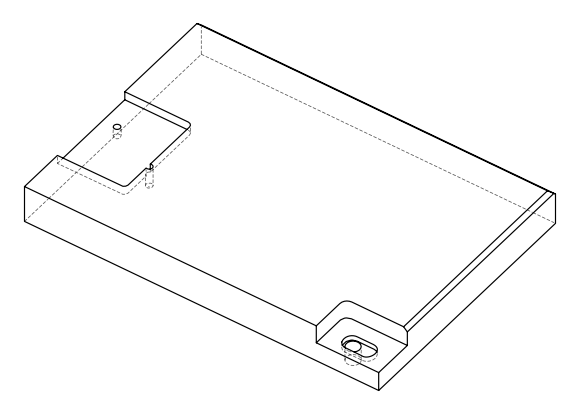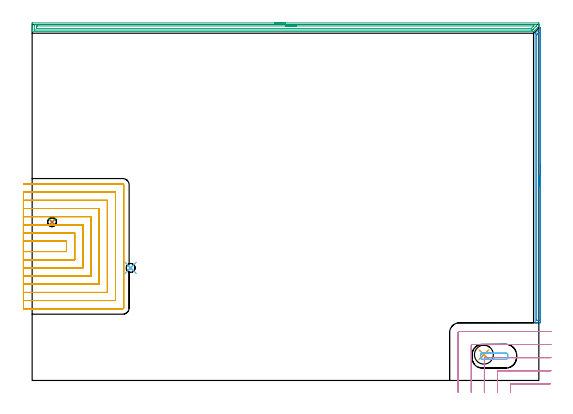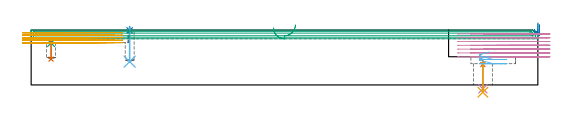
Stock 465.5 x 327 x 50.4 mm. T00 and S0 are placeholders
(PLAN: 12 operations, 7 tool changes, 48.8 min)
(1 SPOT_DRILL | STEP1HOLE | NXT0321_9005460120000 | 0.04 min | 3407 mm3)
(2 SPOT_DRILL_1 | STEP1POCKET | NXT0321_9005460120000 | 0.03 min | 0 mm3)
(3 SPOT_DRILL_2 | STEP1POCKET_1 | NXT0321_9005460120000 | 0.03 min | 1251 mm3)
(4 DRILL_THROUGH_HOLE_INTO_CENTER | STEP1HOLE | NXT0301_084 | 0.11 min | 1941 mm3)
(5 DRILL_TO_ENLARGE_THROUGH_HOLE | STEP1HOLE | UGT0301_245 | 0.12 min | 6549 mm3)
(6 DRILL_BLIND_HOLE_INTO_CENTER | STEP1POCKET | NXT0301_053 | 0.13 min | 1465 mm3)
(7 DRILL_BLIND_HOLE_INTO_CENTER_1 | STEP1POCKET_1 | NXT0301_053 | 0.07 min | 769 mm3)
(8 AREA_MILL | FG_CHAMFER_SURFACE | UGT0205_001 | 4.48 min | 3320 mm3)
(9 AREA_MILL_1 | FG_CHAMFER_SURFACE_1 | UGT0205_001 | 11.36 min | 14831 mm3)
(10 MILL_CORNER_NOTCH_RECTANGULAR | CORNER_NOTCH_RECTANGULAR | UGT0201_008 | Follow Part, ap 4, ae 75% | 7.3 min | 100208 mm3)
(11 MILL_OPEN_POCKET | POCKET_OPEN | NXT0201_013 | Follow Part, ap 2.5, ae 75% | 24.7 min | 127213 mm3)
(12 MILL_RECTANGULAR_POCKET | POCKET_RECTANGULAR_STRAIGHT | UGT0201_008 | Follow Part, ap 4, ae 75% | 0.46 min | 3674 mm3)
(TOOL NXT0321_9005460120000 | NC Spot Drill, 142deg, 12mm, Carbide, Uncoated | D12 PA142 FL30 Z2)
(TOOL NXT0301_084 | Carbide Drill 11.3mm [860.1-1130-034A1-MM 2214] | D11.3 PA140 FL55 Z2)
(TOOL UGT0301_245 | Twist Drill 17.4 mm | D17.4 PA118 FL130 Z2)
(TOOL NXT0301_053 | Carbide Drill 8.2mm [860.1-0820-025A1-MM 2214] | D8.2 PA140 FL47 Z2)
(TOOL UGT0205_001 | Chamfer Mill 20 x 3 x 45 deg. | D20 FL50 Z2)
(TOOL UGT0201_008 | End Mill 16 mm | D16 FL32 Z4)
(TOOL NXT0201_013 | ENDMILL 10mm | D10 FL30 Z4)
(OP 1 SPOT_DRILL)
G17 G21 G94 G90
T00 M6
G54
G17 G0 G90 X415. Y23.7 S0 M3
G43 Z60.4 H0
G94 G81 G98 Z18.751 F250. R22.5
G80
M5
M2
(OP 2 SPOT_DRILL_1)
G17 G21 G94 G90
T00 M6
G54
G17 G0 G90 X90.5 Y103.4 S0 M3
G43 Z60.4 H0
G94 G81 G98 Z50.043 F250. R53.4
G80
M5
M2
(OP 3 SPOT_DRILL_2)
G17 G21 G94 G90
T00 M6
G54
G17 G0 G90 X18.3 Y145.5 S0 M3
G43 Z60.4 H0
G94 G81 G98 Z38.438 F250. R41.8
G80
M5
M2
(OP 4 DRILL_THROUGH_HOLE_INTO_CENTER)
G17 G21 G94 G90
T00 M6
G54
G17 G0 G90 X415. Y23.7 S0 M3
G43 Z60.4 H1
G94 G81 G98 Z-3.556 F250. R21.5
G80
M5
M2
(OP 5 DRILL_TO_ENLARGE_THROUGH_HOLE)
G17 G21 G94 G90
T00 M6
G54
G17 G0 G90 X415. Y23.7 S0 M3
G43 Z60.4 H0
G94 G81 G98 Z-6.727 F250. R21.5
G80
M5
M2
(OP 6 DRILL_BLIND_HOLE_INTO_CENTER)
G17 G21 G94 G90
T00 M6
G54
G17 G0 G90 X90.5 Y103.4 S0 M3
G43 Z60.4 H1
G94 G81 G98 Z21.4 F250. R52.4
G80
M5
M2
(OP 7 DRILL_BLIND_HOLE_INTO_CENTER_1)
G17 G21 G94 G90
T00 M6
G54
G17 G0 G90 X18.3 Y145.5 S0 M3
G43 Z60.4 H1
G94 G81 G98 Z23.7 F250. R40.8
G80
M5
M2
(OP 8 AREA_MILL)
G17 G21 G94 G90
T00 M6
G54
G17 G0 G90 X467. Y198.45 S1061 M3
G43 Z60.4 H0
Z55.5
G94 G1 Y198.412 Z54.628 F250.
Y198.298 Z53.764
Y198.109 Z52.912
Y197.847 Z52.08
Y197.513 Z51.274
Y197.11 Z50.5
Y196.641 Z49.764
Y196.11 Z49.072
Y195.521 Z48.429
Y194.878 Z47.84
Y194.186 Z47.308
Y193.45 Z46.84
Y192.676 Z46.437
Y191.87 Z46.103
Y191.038 Z45.841
Y190.186 Z45.652
Y189.321 Z45.538
Y188.45 Z45.5
Y53.613
X466.998 Y53.329
X466.993 Y53.01 Z45.502
X466.723 Y53. Z45.773
X463.57 Z48.926
X463.246 Z49.248
X462.306 Z50.193
X462.203 Y53.001 Z50.289
X462.155 Y53.003 Z50.336
X462.102 Y53.01 Z50.388
X462.1 Y53.166 Z50.4
Y318.822
X462.103 Y318.995 Z50.389
X462.171 Y319.072 Z50.326
X462.369 Y319.269 Z50.131
X462.377 Y319.278 Z50.122
X466.87 Y323.772 Z45.626
X466.944 Y323.848 Z45.548
X466.991 Y323.883 Z45.5
X466.994 Y323.873 Z45.498
X466.996 Y323.856 Z45.496
X466.999 Y323.805 Z45.499
Y323.734
X467. Y323.572 Z45.5
Y188.45
X465.586 Z46.914
X465.585 Y55.674 Z46.915
X465.584 Y55.399 Z46.916
X465.581 Y55.09 Z46.919
X465.579 Y55.021 Z46.921
X465.501 Y55.01 Z46.999
X465.369 Y55.003 Z47.131
X464.984 Y55.001 Z47.516
X464.503 Y55. Z47.997
X464.115 Z48.385
X463.632 Y55.002 Z48.868
X463.539 Y55.008 Z48.961
X463.521 Y55.011 Z48.979
X463.519 Y55.042 Z48.981
X463.516 Y55.121 Z48.984
X463.515 Y55.399 Z48.985
X463.514 Y56.016 Z48.986
X463.515 Y317.036 Z48.985
X463.517 Y317.651 Z48.983
X463.521 Y317.929 Z48.979
X463.524 Y317.963 Z48.976
X463.554 Y317.997 Z48.946
X463.61 Y318.057 Z48.89
X463.695 Y318.145 Z48.805
X463.802 Y318.252 Z48.698
X465.123 Y319.573 Z47.377
X465.265 Y319.715 Z47.235
X465.374 Y319.82 Z47.126
X465.569 Y320.007 Z46.931
X465.58 Y320.012 Z46.92
X465.581 Y319.995 Z46.919
X465.585 Y319.715 Z46.915
Y319.512
X465.586 Y188.45 Z46.914
Y187.578 Z46.952
Y186.713 Z47.066
Y185.862 Z47.255
Y185.03 Z47.517
Y184.224 Z47.851
Y183.45 Z48.254
Y182.714 Z48.723
Y182.022 Z49.254
Y181.379 Z49.843
Y180.789 Z50.486
Y180.258 Z51.178
Y179.79 Z51.914
Y179.387 Z52.688
Y179.053 Z53.494
Y178.791 Z54.326
Y178.602 Z55.178
Y178.488 Z56.043
Y178.45 Z56.914
G0 Z60.4
M5
M2
(OP 9 AREA_MILL_1)
G17 G21 G94 G90
T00 M6
G54
G17 G0 G90 X222.75 Y328.5 S1061 M3
G43 Z60.4 H0
Z52.4
G94 G1 X222.788 Z51.528 F250.
X222.902 Z50.664
X223.091 Z49.812
X223.353 Z48.98
X223.687 Z48.174
X224.09 Z47.4
X224.558 Z46.664
X225.09 Z45.972
X225.679 Z45.329
X226.322 Z44.74
X227.014 Z44.208
X227.75 Z43.74
X228.524 Z43.337
X229.33 Z43.003
X230.162 Z42.741
X231.013 Z42.552
X231.878 Z42.438
X232.75 Z42.4
X464.889
X465.099 Y328.498 Z42.402
X465.497 Y328.491 Z42.405
X465.5 Y328.355 Z42.542
Y327.148 Z43.747
Y326.498 Z44.402
Y326.033 Z44.867
X465.49 Y325.398 Z45.501
X465.479 Y325.383 Z45.516
X465.336 Y325.235 Z45.664
X460.773 Y320.673 Z50.226
X460.595 Y320.503 Z50.389
X460.425 Y320.5 Z50.4
X0.165
X0.007 Y320.503 Z50.388
X0. Y320.51 Z50.38
Y320.846 Z50.054
Y321.202 Z49.698
Y321.852 Z49.043
Y323.06 Z47.837
Y323.617 Z47.277
Y327.752 Z43.145
X0.003 Y328.031 Z42.866
X0.009 Y328.492 Z42.406
X0.141 Y328.496 Z42.402
X0.611 Y328.5 Z42.4
X232.75
Y327.086 Z43.814
X463.103 Y327.085 Z43.815
X463.168
X463.481 Y327.079 Z43.821
X463.49 Y326.978 Z43.922
X463.497 Y326.759 Z44.141
X463.496 Y326.265 Z44.635
X463.493 Y325.88 Z45.02
X463.445 Y325.807 Z45.093
X463.068 Y325.418 Z45.482
X460.425 Y322.774 Z48.126
X460.385 Y322.735 Z48.165
X459.955 Y322.316 Z48.584
X459.532 Y321.921 Z48.979
X459.464 Y321.92 Z48.98
X458.639 Y321.915 Z48.985
X458.576 Y321.914 Z48.986
X2.397 Y321.915 Z48.985
X2.332
X2.019 Y321.921 Z48.979
X2.01 Y322.022 Z48.878
X2.003 Y322.241 Z48.659
X2.001 Y322.735 Z48.165
X2. Y323.127 Z47.773
Y325.775 Z45.125
X2.001 Y326.265 Z44.635
X2.002 Y326.655 Z44.245
X2.01 Y327.049 Z43.851
X2.017 Y327.08 Z43.82
X2.035 Y327.081 Z43.819
X2.086 Y327.084 Z43.816
X2.189 Y327.085 Z43.815
X2.397 Y327.086 Z43.814
X232.75
Y325.672 Z45.228
X460.717 Y325.671 Z45.229
X460.8 Y325.67 Z45.23
X460.85 Y325.668 Z45.232
X460.853 Y325.667 Z45.233
X460.85 Y325.66 Z45.24
X460.812 Y325.616 Z45.284
X460.661 Y325.461 Z45.439
X460.584 Y325.383 Z45.517
X458.818 Y323.617 Z47.283
X458.729 Y323.528 Z47.372
X458.639 Y323.44 Z47.46
X458.554 Y323.363 Z47.537
X458.521 Y323.335 Z47.565
X458.488 Y323.334 Z47.566
X458.339 Y323.331 Z47.569
X458.038 Y323.329 Z47.571
X457.746
X4.474
X4.182 Y323.331 Z47.569
X4.085 Y323.332 Z47.568
X4.017 Y323.335 Z47.565
X4.01 Y323.437 Z47.463
X4.004 Y323.617 Z47.283
X4.001 Y323.797 Z47.103
Y325.562 Z45.338
X4.006 Y325.623 Z45.277
X4.01 Y325.664 Z45.236
X4.037 Y325.666 Z45.234
X4.182 Y325.668 Z45.232
X4.783 Y325.671 Z45.229
X5.075
X232.75 Y325.672 Z45.228
X233.622 Z45.267
X234.486 Z45.38
X235.338 Z45.569
X236.17 Z45.832
X236.976 Z46.165
X237.75 Z46.568
X238.486 Z47.037
X239.178 Z47.568
X239.821 Z48.157
X240.41 Z48.801
X240.942 Z49.493
X241.41 Z50.228
X241.813 Z51.002
X242.147 Z51.808
X242.409 Z52.64
X242.598 Z53.492
X242.712 Z54.357
X242.75 Z55.228
G0 Z60.4
M5
M2
(OP 10 MILL_CORNER_NOTCH_RECTANGULAR)
G17 G21 G94 G90
T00 M6
G54
G17 G0 G90 X475.916 Y-3. S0 M3
G43 Z60.4 H0
Z46.9
G94 G1 X472.916 F250.
X440.295 F500.
G3 X439.5 Y-3.795 R0.8
G1 Y-8.
Y-11. F250.
G0 Z60.4
X476.5 Y9.
Z46.9
G1 X473.5
X428.295 F500.
G3 X427.5 Y8.205 R0.8
G1 Y-8.
Y-11. F250.
G0 Z60.4
X476.5 Y21.
Z46.9
G1 X473.5
X416.295 F500.
G3 X415.5 Y20.205 R0.8
G1 Y-8.
Y-11. F250.
G0 Z60.4
X476.5 Y33.
Z46.9
G1 X473.5
X404.295 F500.
G3 X403.5 Y32.205 R0.8
G1 Y-8.
Y-11. F250.
G0 Z60.4
X476.5 Y45.
Z46.9
G1 X473.5
X392.6 F500.
G3 X391.5 Y43.9 R1.1
G1 Y-8.
Y-11. F250.
G0 Z60.4
X475.916 Y-3.
Z43.4
G1 X472.916
X440.295 F500.
G3 X439.5 Y-3.795 R0.8
G1 Y-8.
Y-11. F250.
G0 Z60.4
X476.5 Y9.
Z43.4
G1 X473.5
X428.295 F500.
G3 X427.5 Y8.205 R0.8
G1 Y-8.
Y-11. F250.
G0 Z60.4
X476.5 Y21.
Z43.4
G1 X473.5
X416.295 F500.
G3 X415.5 Y20.205 R0.8
G1 Y-8.
Y-11. F250.
G0 Z60.4
X476.5 Y33.
Z43.4
G1 X473.5
X404.296 F500.
G3 X403.5 Y32.205 R0.8
G1 Y-8.
Y-11. F250.
G0 Z60.4
X476.5 Y45.
Z43.4
G1 X473.5
X392.6 F500.
G3 X391.5 Y43.9 R1.1
G1 Y-8.
Y-11. F250.
G0 Z60.4
X475.916 Y-3.
Z39.9
G1 X472.916
X440.295 F500.
G3 X439.5 Y-3.795 R0.8
G1 Y-8.
Y-11. F250.
G0 Z60.4
X476.5 Y9.
Z39.9
G1 X473.5
X428.295 F500.
G3 X427.5 Y8.205 R0.8
G1 Y-8.
Y-11. F250.
G0 Z60.4
X476.5 Y21.
Z39.9
G1 X473.5
X416.295 F500.
G3 X415.5 Y20.205 R0.8
G1 Y-8.
Y-11. F250.
G0 Z60.4
X476.5 Y33.
Z39.9
G1 X473.5
X404.295 F500.
G3 X403.5 Y32.205 R0.8
G1 Y-8.
Y-11. F250.
G0 Z60.4
X476.5 Y45.
Z39.9
G1 X473.5
X392.6 F500.
G3 X391.5 Y43.9 R1.1
G1 Y-8.
Y-11. F250.
G0 Z60.4
X475.916 Y-3.
Z36.4
G1 X472.916
X440.295 F500.
G3 X439.5 Y-3.795 R0.8
G1 Y-8.
Y-11. F250.
G0 Z60.4
X476.5 Y9.
Z36.4
G1 X473.5
X428.295 F500.
G3 X427.5 Y8.205 R0.8
G1 Y-8.
Y-11. F250.
G0 Z60.4
X476.5 Y21.
Z36.4
G1 X473.5
X416.295 F500.
G3 X415.5 Y20.205 R0.8
G1 Y-8.
Y-11. F250.
G0 Z60.4
X476.5 Y33.
Z36.4
G1 X473.5
X404.296 F500.
G3 X403.5 Y32.205 R0.8
G1 Y-8.
Y-11. F250.
G0 Z60.4
X476.5 Y45.
Z36.4
G1 X473.5
X392.6 F500.
G3 X391.5 Y43.9 R1.1
G1 Y-8.
Y-11. F250.
G0 Z60.4
X475.916 Y-3.
Z32.9
G1 X472.916
X440.295 F500.
G3 X439.5 Y-3.795 R0.8
G1 Y-8.
Y-11. F250.
G0 Z60.4
X476.5 Y9.
Z32.9
G1 X473.5
X428.295 F500.
G3 X427.5 Y8.205 R0.8
G1 Y-8.
Y-11. F250.
G0 Z60.4
X476.5 Y21.
Z32.9
G1 X473.5
X416.295 F500.
G3 X415.5 Y20.205 R0.8
G1 Y-8.
Y-11. F250.
G0 Z60.4
X476.5 Y33.
Z32.9
G1 X473.5
X404.296 F500.
G3 X403.5 Y32.205 R0.8
G1 Y-8.
Y-11. F250.
G0 Z60.4
X476.5 Y45.
Z32.9
G1 X473.5
X392.6 F500.
G3 X391.5 Y43.9 R1.1
G1 Y-8.
Y-11. F250.
G0 Z60.4
X475.916 Y-3.
Z29.4
G1 X472.916
X440.295 F500.
G3 X439.5 Y-3.795 R0.8
G1 Y-8.
Y-11. F250.
G0 Z60.4
X476.5 Y9.
Z29.4
G1 X473.5
X428.295 F500.
G3 X427.5 Y8.205 R0.8
G1 Y-8.
Y-11. F250.
G0 Z60.4
X476.5 Y21.
Z29.4
G1 X473.5
X416.295 F500.
G3 X415.5 Y20.205 R0.8
G1 Y-8.
Y-11. F250.
G0 Z60.4
X476.5 Y33.
Z29.4
G1 X473.5
X404.296 F500.
G3 X403.5 Y32.205 R0.8
G1 Y-8.
Y-11. F250.
G0 Z60.4
X476.5 Y45.
Z29.4
G1 X473.5
X392.6 F500.
G3 X391.5 Y43.9 R1.1
G1 Y-8.
Y-11. F250.
G0 Z60.4
X475.916 Y-3.
Z25.9
G1 X472.916
X440.295 F500.
G3 X439.5 Y-3.795 R0.8
G1 Y-8.
Y-11. F250.
G0 Z60.4
X476.5 Y9.
Z25.9
G1 X473.5
X428.295 F500.
G3 X427.5 Y8.205 R0.8
G1 Y-8.
Y-11. F250.
G0 Z60.4
X476.5 Y21.
Z25.9
G1 X473.5
X416.295 F500.
G3 X415.5 Y20.205 R0.8
G1 Y-8.
Y-11. F250.
G0 Z60.4
X476.5 Y33.
Z25.9
G1 X473.5
X404.296 F500.
G3 X403.5 Y32.205 R0.8
G1 Y-8.
Y-11. F250.
G0 Z60.4
X476.5 Y45.
Z25.9
G1 X473.5
X392.6 F500.
G3 X391.5 Y43.9 R1.1
G1 Y-8.
Y-11. F250.
G0 Z60.4
M5
M2
(OP 11 MILL_OPEN_POCKET)
G17 G21 G94 G90
T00 M6
G54
G17 G0 G90 X-8. Y118.4 S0 M3
G43 Z60.4 H0
Z48.08
G94 G1 X-5. F250.
X31.6 F500.
Y128.
X-5.
X-8. F250.
Y110.9
X-5.
X39.1 F500.
Y135.5
X-5.
X-8. F250.
Y103.4
X-5.
X46.6 F500.
Y143.
X-5.
X-8. F250.
Y95.9
X-5.
X54.1 F500.
Y150.5
X-5.
X-8. F250.
Y88.4
X-5.
X61.6 F500.
Y158.
X-5.
X-8. F250.
Y80.9
X-5.
X69.1 F500.
Y165.5
X-5.
X-8. F250.
Y73.4
X-5.
X76.6 F500.
Y173.
X-5.
X-8. F250.
Y65.9
X-5.
X83.3 F500.
G3 X84.1 Y66.7 R0.8
G1 Y179.7
G3 X83.3 Y180.5 R0.8
G1 X-5.
X-8. F250.
G0 Y118.4 Z45.76
G1 X-5.
X31.6 F500.
Y128.
X-5.
X-8. F250.
Y110.9
X-5.
X39.1 F500.
Y135.5
X-5.
X-8. F250.
Y103.4
X-5.
X46.6 F500.
Y143.
X-5.
X-8. F250.
Y95.9
X-5.
X54.1 F500.
Y150.5
X-5.
X-8. F250.
Y88.4
X-5.
X61.6 F500.
Y158.
X-5.
X-8. F250.
Y80.9
X-5.
X69.1 F500.
Y165.5
X-5.
X-8. F250.
Y73.4
X-5.
X76.6 F500.
Y173.
X-5.
X-8. F250.
Y65.9
X-5.
X83.3 F500.
G3 X84.1 Y66.7 R0.8
G1 Y179.7
G3 X83.3 Y180.5 R0.8
G1 X-5.
X-8. F250.
G0 Y118.4 Z43.44
G1 X-5.
X31.6 F500.
Y128.
X-5.
X-8. F250.
Y110.9
X-5.
X39.1 F500.
Y135.5
X-5.
X-8. F250.
Y103.4
X-5.
X46.6 F500.
Y143.
X-5.
X-8. F250.
Y95.9
X-5.
X54.1 F500.
Y150.5
X-5.
X-8. F250.
Y88.4
X-5.
X61.6 F500.
Y158.
X-5.
X-8. F250.
Y80.9
X-5.
X69.1 F500.
Y165.5
X-5.
X-8. F250.
Y73.4
X-5.
X76.6 F500.
Y173.
X-5.
X-8. F250.
Y65.9
X-5.
X83.3 F500.
G3 X84.1 Y66.7 R0.8
G1 Y179.7
G3 X83.3 Y180.5 R0.8
G1 X-5.
X-8. F250.
G0 Y118.4 Z41.12
G1 X-5.
X31.6 F500.
Y128.
X-5.
X-8. F250.
Y110.9
X-5.
X39.1 F500.
Y135.5
X-5.
X-8. F250.
Y103.4
X-5.
X46.6 F500.
Y143.
X-5.
X-8. F250.
Y95.9
X-5.
X54.1 F500.
Y150.5
X-5.
X-8. F250.
Y88.4
X-5.
X61.6 F500.
Y158.
X-5.
X-8. F250.
Y80.9
X-5.
X69.1 F500.
Y165.5
X-5.
X-8. F250.
Y73.4
X-5.
X76.6 F500.
Y173.
X-5.
X-8. F250.
Y65.9
X-5.
X83.3 F500.
G3 X84.1 Y66.7 R0.8
G1 Y179.7
G3 X83.3 Y180.5 R0.8
G1 X-5.
X-8. F250.
G0 Y118.4 Z38.8
G1 X-5.
X31.6 F500.
Y128.
X-5.
X-8. F250.
Y110.9
X-5.
X39.1 F500.
Y135.5
X-5.
X-8. F250.
Y103.4
X-5.
X46.6 F500.
Y143.
X-5.
X-8. F250.
Y95.9
X-5.
X54.1 F500.
Y150.5
X-5.
X-8. F250.
Y88.4
X-5.
X61.6 F500.
Y158.
X-5.
X-8. F250.
Y80.9
X-5.
X69.1 F500.
Y165.5
X-5.
X-8. F250.
Y73.4
X-5.
X76.6 F500.
Y173.
X-5.
X-8. F250.
Y65.9
X-5.
X83.3 F500.
G3 X84.1 Y66.7 R0.8
G1 Y179.7
G3 X83.3 Y180.5 R0.8
G1 X-5.
X-8. F250.
G0 Z60.4
M5
M2
(OP 12 MILL_RECTANGULAR_POCKET)
G17 G21 G94 G90
T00 M6
G54
G17 G0 G90 X420.85 Y25.2 S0 M3
G43 Z60.4 H0
Z30.225
G94 G1 X413.666 Z28.3 F250.
X413.305 Y25.136 Z28.202
X412.965 Y25. Z28.104
X412.66 Y24.799 Z28.006
X412.401 Y24.54 Z27.908
X412.2 Y24.235 Z27.81
X412.064 Y23.895 Z27.712
X412. Y23.534 Z27.613
Y21.066 Z26.952
X412.064 Y20.705 Z26.854
X412.2 Y20.365 Z26.756
X412.401 Y20.06 Z26.658
X412.66 Y19.801 Z26.56
X412.965 Y19.6 Z26.462
X413.305 Y19.464 Z26.364
X413.666 Y19.4 Z26.266
X413.8 Z26.23
X424.5 Z23.362
X435.2 F500.
G3 X437. Y21.2 R1.8
G1 Y23.4
G3 X435.2 Y25.2 R1.8
G1 X413.8
G3 X412. Y23.4 R1.8
G1 Y21.2
G3 X413.8 Y19.4 R1.8
G1 X424.5
X425.5
G0 X420.85 Y25.2 Z26.362
G1 X413.666 Z24.438 F250.
X413.305 Y25.136 Z24.339
X412.965 Y25. Z24.241
X412.66 Y24.799 Z24.143
X412.401 Y24.54 Z24.045
X412.2 Y24.235 Z23.947
X412.064 Y23.895 Z23.849
X412. Y23.534 Z23.751
Y21.066 Z23.09
X412.064 Y20.705 Z22.991
X412.2 Y20.365 Z22.893
X412.401 Y20.06 Z22.795
X412.66 Y19.801 Z22.697
X412.965 Y19.6 Z22.599
X413.305 Y19.464 Z22.501
X413.666 Y19.4 Z22.403
X413.8 Z22.367
X424.5 Z19.5
X435.2 F500.
G3 X437. Y21.2 R1.8
G1 Y23.4
G3 X435.2 Y25.2 R1.8
G1 X413.8
G3 X412. Y23.4 R1.8
G1 Y21.2
G3 X413.8 Y19.4 R1.8
G1 X424.5
X425.5
G0 Z60.4
M5
M2
